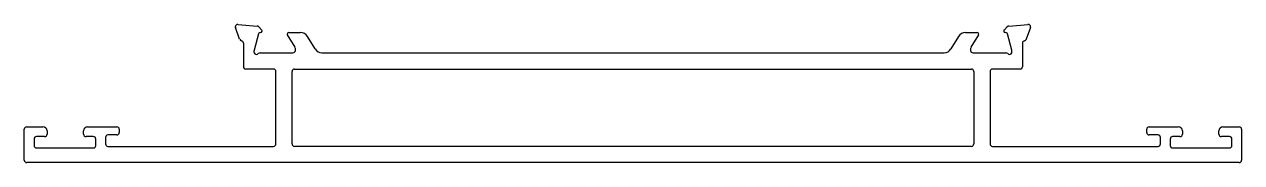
# Model space of a CAD drawing. Extents: x 775 to 925, y 511 to 528.
import ezdxf

# ---------------------------------------------------------------- set-up
doc = ezdxf.new("R2010")
doc.units = 0
doc.layers.get('0').update_dxf_attribs({"linetype": 'CONTINUOUS'})

msp = doc.modelspace()

# ---------------------------------------------------------------- linework, layer by layer
for p, q in [((801.78, 528.15), (804.14, 527.94)), ((896.76, 527.94), (899.13, 528.15)), ((801.98, 526.34), (801.47, 527.75)), ((804.29, 526.97), (803.76, 524.99)), ((804.33, 527.86), (804.69, 527.49)), ((804.6, 527.16), (804.44, 527.11)), ((808.81, 525.33), (807.88, 526.85)), ((808.05, 527.15), (809.48, 527.15)), ((811.27, 525.13), (810.33, 526.67)), ((890.57, 526.67), (889.63, 525.13)), ((891.43, 527.15), (892.85, 527.15)), ((893.02, 526.85), (892.1, 525.33)), ((896.21, 527.49), (896.57, 527.86)), ((896.47, 527.11), (896.3, 527.16)), ((897.14, 524.99), (896.61, 526.97)), ((899.44, 527.75), (898.92, 526.34)), ((802.45, 525.85), (802.45, 522.95)), ((808.85, 524.95), (808.85, 525.17)), ((892.05, 525.17), (892.05, 524.95)), ((898.45, 525.85), (898.45, 522.95)), ((803.75, 524.91), (803.75, 524.75)), ((804.5, 524.65), (808.55, 524.65)), ((812.13, 524.65), (888.78, 524.65)), ((892.35, 524.65), (896.41, 524.65)), ((897.15, 524.75), (897.15, 524.91)), ((806.15, 522.65), (802.75, 522.65)), ((806.45, 513.45), (806.45, 522.35)), ((808.45, 513.45), (808.45, 522.35)), ((808.75, 522.65), (892.15, 522.65)), ((892.45, 522.35), (892.45, 513.45)), ((894.45, 522.35), (894.45, 513.45)), ((898.15, 522.65), (894.75, 522.65)), ((775.45, 511.45), (775.45, 515.25)), ((775.75, 515.55), (777.75, 515.55)), ((778.25, 515.05), (778.25, 514.65)), ((782.75, 514.65), (782.75, 515.05)), ((783.25, 515.55), (786.85, 515.55)), ((786.85, 514.55), (785.75, 514.55)), ((787.15, 515.25), (787.15, 514.85)), ((913.75, 514.85), (913.75, 515.25)), ((914.05, 515.55), (917.65, 515.55)), ((915.15, 514.55), (914.05, 514.55)), ((918.15, 515.05), (918.15, 514.65)), ((922.65, 514.65), (922.65, 515.05)), ((923.15, 515.55), (925.15, 515.55)), ((925.45, 515.25), (925.45, 511.45)), ((776.65, 514.05), (776.65, 513.25)), ((777.95, 514.35), (776.95, 514.35)), ((783.95, 514.35), (783.05, 514.35)), ((784.25, 513.25), (784.25, 514.05)), ((785.45, 514.25), (785.45, 513.45)), ((785.75, 513.15), (806.15, 513.15)), ((892.15, 513.15), (808.75, 513.15)), ((894.75, 513.15), (915.15, 513.15)), ((915.45, 513.45), (915.45, 514.25)), ((916.65, 514.05), (916.65, 513.25)), ((917.85, 514.35), (916.95, 514.35)), ((923.95, 514.35), (922.95, 514.35)), ((924.25, 513.25), (924.25, 514.05)), ((776.95, 512.95), (783.95, 512.95)), ((916.95, 512.95), (923.95, 512.95)), ((925.15, 511.15), (775.75, 511.15))]:
    msp.add_line(p, q)
for centre, radius, start, end in [((801.75, 527.85), 0.3, 90, 180), ((801.75, 527.85), 0.3, 85, 90), ((899.15, 527.85), 0.3, 90, 95), ((899.15, 527.85), 0.3, 0, 90), ((801.73, 527.85), 0.281, 179.336, 200.2803), ((804.12, 527.64), 0.3, 45, 85), ((804.49, 526.92), 0.2, 105, 165), ((804.55, 527.35), 0.2, 285, 345), ((804.55, 527.35), 0.2, 360, 45), ((804.55, 527.35), 0.2, 345, 360), ((808.05, 526.95), 0.2, 90, 180), ((808.05, 526.95), 0.2, 180, 211.3955), ((809.48, 526.15), 1, 31.3955, 90), ((891.43, 526.15), 1, 90, 148.6045), ((892.85, 526.95), 0.2, 0, 90), ((892.85, 526.95), 0.2, 328.6045, 360), ((896.35, 527.35), 0.2, 135, 180), ((896.35, 527.35), 0.2, 180, 195), ((896.35, 527.35), 0.2, 195, 255), ((896.42, 526.92), 0.2, 15, 75), ((896.79, 527.64), 0.3, 95, 135), ((899.17, 527.85), 0.281, 339.7197, 0.664), ((802.27, 526.44), 0.3, 200, 259.0957), ((802.15, 525.85), 0.3, 0, 79.0957), ((808.55, 525.17), 0.3, 0, 31.3955), ((812.13, 525.65), 1, 211.3955, 270), ((888.78, 525.65), 1, 270, 328.6045), ((892.35, 525.17), 0.3, 148.6045, 180), ((898.75, 525.85), 0.3, 100.9043, 180), ((898.64, 526.44), 0.3, 280.9043, 340), ((804.05, 524.91), 0.3, 165, 180), ((804.05, 524.75), 0.3, 180, 270), ((804.05, 524.75), 0.3, 270, 318.1897), ((804.5, 524.35), 0.3, 90, 138.1897), ((808.55, 524.95), 0.3, 270, 0), ((892.35, 524.95), 0.3, 180.0492, 270.0493), ((896.41, 524.35), 0.3, 41.8103, 90), ((896.85, 524.75), 0.3, 221.8103, 270), ((896.85, 524.75), 0.3, 270, 0), ((896.85, 524.91), 0.3, 0, 15), ((802.75, 522.95), 0.3, 180, 270), ((806.15, 522.35), 0.3, 360, 90), ((808.75, 522.35), 0.3, 90, 180), ((892.15, 522.35), 0.3, 360, 90), ((894.75, 522.35), 0.3, 90, 180), ((898.15, 522.95), 0.3, 270, 0), ((775.75, 515.25), 0.3, 90, 180), ((777.75, 515.05), 0.5, 0, 90), ((777.95, 514.65), 0.3, 270, 0), ((783.25, 515.05), 0.5, 90, 180), ((783.05, 514.65), 0.3, 180, 270), ((785.75, 514.25), 0.3, 90, 180), ((786.85, 515.25), 0.3, 0, 90), ((786.85, 514.85), 0.3, 270, 0), ((914.05, 515.25), 0.3, 90, 180), ((914.05, 514.85), 0.3, 180, 270), ((915.15, 514.25), 0.3, 360, 90), ((917.65, 515.05), 0.5, 360, 90), ((917.85, 514.65), 0.3, 270, 360), ((923.15, 515.05), 0.5, 90, 180), ((922.95, 514.65), 0.3, 180, 270), ((925.15, 515.25), 0.3, 360, 90), ((776.95, 514.05), 0.3, 90, 180), ((776.95, 513.25), 0.3, 180, 270), ((783.95, 514.05), 0.3, 0, 90), ((783.95, 513.25), 0.3, 270, 0), ((785.75, 513.45), 0.3, 180, 270), ((806.15, 513.45), 0.3, 270, 0), ((808.75, 513.45), 0.3, 180, 270), ((892.15, 513.45), 0.3, 270, 0), ((894.75, 513.45), 0.3, 180, 270), ((915.15, 513.45), 0.3, 270, 360), ((916.95, 514.05), 0.3, 90, 180), ((916.95, 513.25), 0.3, 180, 270), ((923.95, 514.05), 0.3, 360, 90), ((923.95, 513.25), 0.3, 270, 360), ((775.75, 511.45), 0.3, 180, 270), ((925.15, 511.45), 0.3, 270, 0)]:
    msp.add_arc(centre, radius, start, end)

doc.saveas('drawing.dxf')
